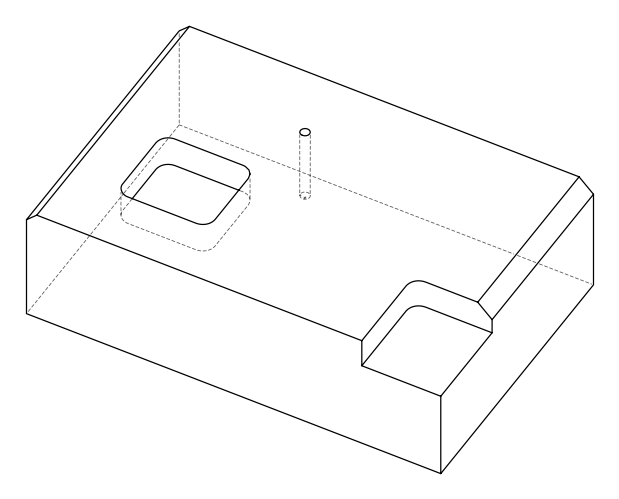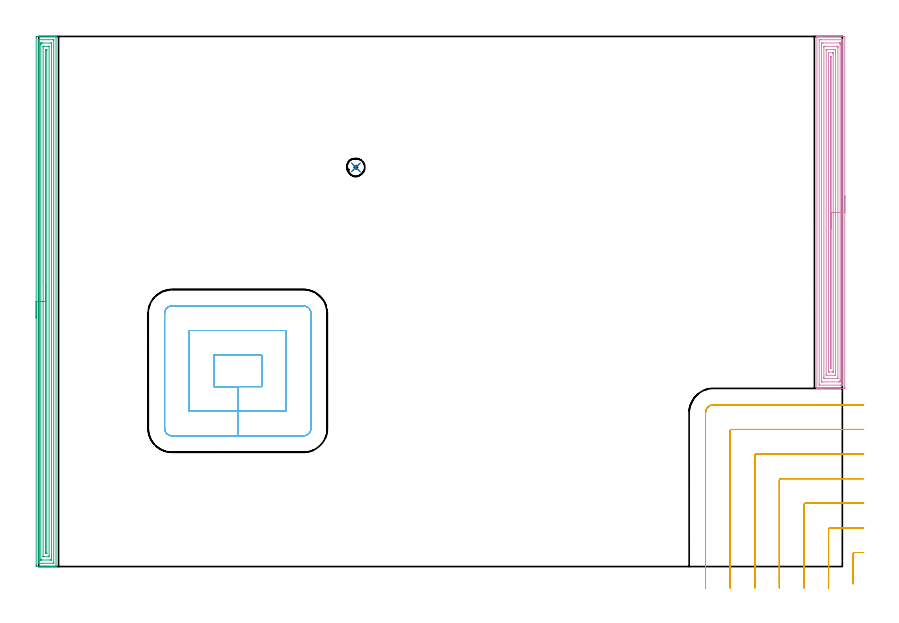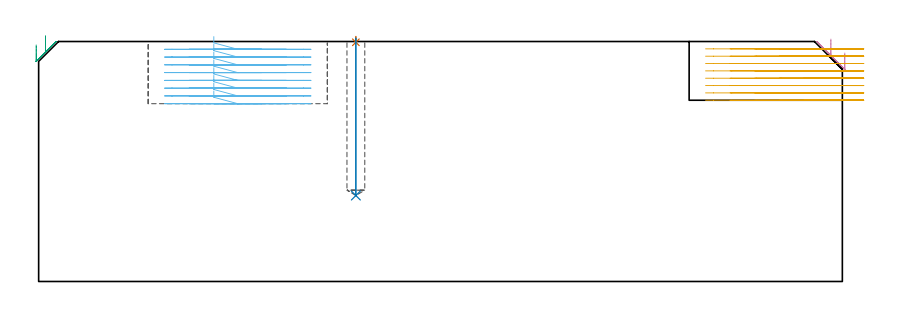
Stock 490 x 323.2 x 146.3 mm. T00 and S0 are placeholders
(PLAN: 6 operations, 3 tool changes, 52.1 min)
(1 SPOT_DRILL | STEP1POCKET | NXT0321_9005460120000 | 0.03 min | 1 mm3)
(2 DRILL_BLIND_HOLE_INTO_CENTER | STEP1POCKET | UGT0301_504 | 0.39 min | 8510 mm3)
(3 AREA_MILL | FG_CHAMFER_SURFACE | UGT0205_001 | 13.13 min | 23658 mm3)
(4 AREA_MILL_1 | FG_CHAMFER_SURFACE_1 | UGT0205_001 | 12.19 min | 32099 mm3)
(5 MILL_CORNER_NOTCH_RECTANGULAR | CORNER_NOTCH_RECTANGULAR | UGT0201_094 | Follow Part, ap 5, ae 75% | 14.6 min | 360382 mm3)
(6 MILL_RECTANGULAR_POCKET | POCKET_RECTANGULAR_STRAIGHT | UGT0201_094 | Follow Part, ap 5, ae 75% | 11.77 min | 403813 mm3)
(TOOL NXT0321_9005460120000 | NC Spot Drill, 142deg, 12mm, Carbide, Uncoated | D12 PA142 FL30 Z2)
(TOOL UGT0301_504 | Carbide Drill 10.9 mm | D10.9 PA118 FL94 Z2)
(TOOL UGT0205_001 | Chamfer Mill 20 x 3 x 45 deg. | D20 FL50 Z2)
(TOOL UGT0201_094 | End mill 20 mm | D20 FL38 Z4)
(OP 1 SPOT_DRILL)
G17 G21 G94 G90
T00 M6
G54
G17 G0 G90 X193.4 Y243.4 S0 M3
G43 Z156.3 H0
G94 G81 G98 Z145.831 F250. R149.3
G80
M5
M2
(OP 2 DRILL_BLIND_HOLE_INTO_CENTER)
G17 G21 G94 G90
T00 M6
G54
G17 G0 G90 X193.4 Y243.4 S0 M3
G43 Z156.3 H0
G94 G81 G98 Z52.4 F250. R148.3
G80
M5
M2
(OP 3 AREA_MILL)
G17 G21 G94 G90
T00 M6
G54
G17 G0 G90 X-1.5 Y151.6 S1061 M3
G43 Z156.3 H0
Z144.2
G94 G1 Y151.638 Z143.328 F250.
Y151.752 Z142.464
Y151.941 Z141.612
Y152.203 Z140.78
Y152.537 Z139.974
Y152.94 Z139.2
Y153.409 Z138.464
Y153.94 Z137.772
Y154.529 Z137.129
Y155.172 Z136.54
Y155.864 Z136.008
Y156.6 Z135.54
Y157.374 Z135.137
Y158.18 Z134.803
Y159.012 Z134.541
Y159.864 Z134.352
Y160.728 Z134.238
Y161.6 Z134.2
Y322.569
X-1.498 Y322.937 Z134.201
X-1.493 Y323.19 Z134.205
X-1.138 Y323.196 Z134.56
X-0.521 Y323.2 Z135.177
X7.613 Z143.307
X9.003 Z144.699
X9.363 Z145.058
X10.082 Z145.782
X10.302 Z146.002
X10.452 Y323.198 Z146.145
X10.597 Y323.19 Z146.288
X10.6 Y323.016 Z146.3
Y0.184
X10.597 Y0.01 Z146.289
X10.452 Y0.002 Z146.145
X10.302 Y0. Z146.002
X10.082 Z145.782
X9.363 Z145.058
X8.128 Z143.825
X6.738 Z142.433
X-1.138 Y0.001 Z134.56
X-1.493 Y0.01 Z134.205
X-1.498 Y0.263 Z134.201
X-1.5 Y0.631 Z134.2
Y1.001
Y161.6
X-0.086 Z135.614
Y320.599
X-0.085 Y320.781 Z135.615
X-0.081 Y321.137 Z135.619
X-0.079 Y321.179 Z135.621
X-0.075 Y321.19 Z135.625
X-0.044 Y321.193 Z135.656
X0.065 Y321.197 Z135.765
X0.202 Y321.2 Z135.902
X8.953 Z144.653
X9.128 Y321.197 Z144.828
X9.163 Y321.194 Z144.863
X9.176 Y321.191 Z144.876
X9.179 Y321.18 Z144.879
X9.182 Y321.139 Z144.882
X9.185 Y320.962 Z144.885
X9.186 Y2.601 Z144.886
X9.185 Y2.42 Z144.885
X9.181 Y2.063 Z144.881
X9.179 Y2.022 Z144.879
X9.175 Y2.01 Z144.875
X9.144 Y2.007 Z144.844
X9.035 Y2.003 Z144.735
X8.898 Y2. Z144.598
X0.147 Z135.847
X-0.028 Y2.003 Z135.672
X-0.063 Y2.006 Z135.637
X-0.076 Y2.009 Z135.624
X-0.079 Y2.02 Z135.621
X-0.082 Y2.061 Z135.618
X-0.085 Y2.238 Z135.615
X-0.086 Y161.6 Z135.614
X1.328 Z137.028
X1.329 Y318.26 Z137.029
X1.332 Y318.992 Z137.032
X1.335 Y319.148 Z137.035
X1.34 Y319.19 Z137.04
X1.386 Y319.194 Z137.086
X1.487 Y319.197 Z137.187
X2.159 Y319.2 Z137.859
X7.613 Y319.199 Z143.313
X7.681 Y319.198 Z143.381
X7.734 Y319.194 Z143.434
X7.764 Y319.19 Z143.464
X7.766 Y319.153 Z143.466
X7.77 Y318.992 Z143.47
X7.771 Y318.83 Z143.471
Y4.94
X7.768 Y4.208 Z143.468
X7.765 Y4.052 Z143.465
X7.759 Y4.01 Z143.459
X7.714 Y4.006 Z143.414
X7.613 Y4.003 Z143.313
X6.941 Y4. Z142.641
X1.487 Y4.001 Z137.187
X1.419 Y4.002 Z137.119
X1.366 Y4.006 Z137.066
X1.336 Y4.01 Z137.036
X1.334 Y4.047 Z137.034
X1.33 Y4.208 Z137.03
X1.329 Y4.37 Z137.029
X1.328 Y161.6 Z137.028
X2.743 Z138.443
Y316.815
X2.744 Y316.983 Z138.444
X2.749 Y317.117 Z138.449
X2.754 Y317.19 Z138.454
X2.802 Y317.193 Z138.502
X3.237 Y317.2 Z138.937
X5.863 Z141.563
X6.297 Y317.193 Z141.997
X6.346 Y317.19 Z142.046
X6.351 Y317.157 Z142.051
X6.356 Y317.102 Z142.056
X6.357 Y317.049 Z142.057
Y6.386
X6.356 Y6.217 Z142.056
X6.351 Y6.083 Z142.051
X6.346 Y6.01 Z142.046
X6.298 Y6.007 Z141.998
X5.863 Y6. Z141.563
X3.237 Z138.937
X2.803 Y6.007 Z138.503
X2.754 Y6.01 Z138.454
X2.749 Y6.043 Z138.449
X2.744 Y6.098 Z138.444
X2.743 Y6.151 Z138.443
Y161.6
X4.157 Z139.857
Y314.922
X4.159 Y315.123 Z139.859
X4.161 Y315.172 Z139.861
X4.164 Y315.19 Z139.864
X4.171 Y315.192 Z139.871
X4.218 Y315.197 Z139.918
X4.323 Y315.199 Z140.023
X4.844 Y315.196 Z140.544
X4.9 Y315.194 Z140.6
X4.935 Y315.19 Z140.635
X4.936 Y315.152 Z140.636
X4.94 Y314.957 Z140.64
X4.943 Y314.566 Z140.643
Y314.521
Y8.648
X4.941 Y8.24 Z140.641
X4.938 Y8.036 Z140.638
X4.937 Y8.017 Z140.637
X4.919 Y8.01 Z140.619
X4.86 Y8.005 Z140.56
X4.776 Y8.001 Z140.476
X4.256 Y8.004 Z139.956
X4.2 Y8.006 Z139.9
X4.165 Y8.01 Z139.865
X4.164 Y8.048 Z139.864
X4.16 Y8.243 Z139.86
X4.157 Y8.634 Z139.857
Y8.679
Y161.6
Y162.472 Z139.895
Y163.337 Z140.009
Y164.188 Z140.198
Y165.02 Z140.46
Y165.826 Z140.794
Y166.6 Z141.197
Y167.336 Z141.665
Y168.028 Z142.196
Y168.671 Z142.786
Y169.26 Z143.429
Y169.792 Z144.121
Y170.26 Z144.857
Y170.663 Z145.631
Y170.997 Z146.437
Y171.259 Z147.269
Y171.448 Z148.12
Y171.562 Z148.985
Y171.6 Z149.857
G0 Z156.3
M5
M2
(OP 4 AREA_MILL_1)
G17 G21 G94 G90
T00 M6
G54
G17 G0 G90 X491.5 Y225.9 S1061 M3
G43 Z156.3 H0
Z139.3
G94 G1 Y225.862 Z138.428 F250.
Y225.748 Z137.563
Y225.559 Z136.712
Y225.297 Z135.88
Y224.963 Z135.074
Y224.56 Z134.3
Y224.091 Z133.564
Y223.56 Z132.872
Y222.971 Z132.229
Y222.328 Z131.64
Y221.636 Z131.108
Y220.9 Z130.64
Y220.126 Z130.237
Y219.32 Z129.903
Y218.488 Z129.641
Y217.636 Z129.452
Y216.772 Z129.338
Y215.9 Z129.3
Y109.21
X491.497 Y108.84 Z129.302
X491.492 Y108.61 Z129.306
X491.259 Y108.6 Z129.539
X478.287 Z142.508
X477.681 Z143.113
X477.12 Z143.677
X476.795 Z144.001
X476.234 Z144.562
X475.908 Z144.887
X474.883 Z145.916
X474.528 Y108.607 Z146.263
X474.503 Y108.61 Z146.288
X474.5 Y108.764 Z146.3
Y323.036
X474.503 Y323.191 Z146.288
X474.529 Y323.2 Z146.262
X474.883 Z145.916
X475.257 Z145.542
X475.908 Z144.887
X477.12 Z143.677
X477.681 Z143.113
X486.989 Z133.808
X490.978 Z129.819
X491.261 Y323.198 Z129.537
X491.492 Y323.19 Z129.306
X491.499 Y322.958 Z129.299
X491.5 Y215.9 Z129.3
X490.086 Z130.714
Y111.002
X490.084 Y110.774 Z130.716
X490.082 Y110.664 Z130.718
X490.079 Y110.617 Z130.721
X489.991 Y110.61 Z130.809
X489.597 Y110.602 Z131.203
X489.205 Y110.6 Z131.595
X488.712 Z132.088
X476.301 Y110.601 Z144.499
X476.052 Y110.606 Z144.748
X475.95 Y110.61 Z144.85
X475.921 Y110.619 Z144.879
X475.919 Y110.666 Z144.881
X475.916 Y110.773 Z144.884
X475.914 Y110.99 Z144.886
Y320.798
X475.916 Y321.026 Z144.884
X475.918 Y321.136 Z144.882
X475.921 Y321.183 Z144.879
X476.009 Y321.19 Z144.791
X476.403 Y321.198 Z144.397
X476.795 Y321.2 Z144.005
X477.288 Z143.512
X489.699 Y321.199 Z131.101
X489.948 Y321.194 Z130.852
X490.05 Y321.19 Z130.75
X490.079 Y321.181 Z130.721
X490.082 Y321.134 Z130.718
X490.084 Y321.027 Z130.716
X490.086 Y320.81 Z130.714
Y215.9
X488.672 Z132.128
X488.671 Y113.674 Z132.129
X488.67 Y113.32 Z132.13
X488.667 Y112.782 Z132.133
X488.665 Y112.614 Z132.135
X488.495 Y112.604 Z132.305
X488.319 Y112.602 Z132.481
X487.613 Y112.6 Z133.187
X477.681 Y112.601 Z143.119
X477.501 Y112.603 Z143.299
X477.381 Y112.607 Z143.419
X477.341 Y112.61 Z143.459
X477.335 Y112.624 Z143.465
X477.333 Y112.664 Z143.467
X477.33 Y112.782 Z143.47
X477.329 Y113.137 Z143.471
X477.328 Y113.674 Z143.472
X477.329 Y318.126 Z143.471
X477.33 Y318.48 Z143.47
X477.334 Y319.018 Z143.466
X477.335 Y319.186 Z143.465
X477.505 Y319.196 Z143.295
X477.681 Y319.198 Z143.119
X478.388 Y319.2 Z142.412
X488.319 Y319.199 Z132.481
X488.499 Y319.197 Z132.301
X488.619 Y319.193 Z132.181
X488.659 Y319.19 Z132.141
X488.665 Y319.176 Z132.135
X488.667 Y319.136 Z132.133
X488.67 Y319.018 Z132.13
X488.671 Y318.664 Z132.129
X488.672 Y318.126 Z132.128
Y215.9
X487.257 Z133.543
Y115.46
X487.255 Y114.746 Z133.545
X487.252 Y114.642 Z133.548
X487.251 Y114.618 Z133.549
X487.238 Y114.61 Z133.562
X487.186 Y114.607 Z133.614
X486.973 Y114.603 Z133.827
X486.546 Y114.6 Z134.254
X479.421 Z141.379
X479.017 Y114.602 Z141.783
X478.815 Y114.605 Z141.985
X478.765 Y114.609 Z142.035
X478.749 Y114.613 Z142.051
X478.748 Y114.628 Z142.052
X478.745 Y114.695 Z142.055
X478.743 Y115.284 Z142.057
Y115.46
Y316.34
X478.745 Y317.054 Z142.055
X478.748 Y317.158 Z142.052
X478.749 Y317.182 Z142.051
X478.762 Y317.19 Z142.038
X478.814 Y317.193 Z141.986
X479.027 Y317.197 Z141.773
X479.454 Y317.2 Z141.346
X486.579 Z134.221
X486.983 Y317.198 Z133.817
X487.185 Y317.195 Z133.615
X487.235 Y317.191 Z133.565
X487.251 Y317.187 Z133.549
X487.252 Y317.172 Z133.548
X487.255 Y317.105 Z133.545
X487.257 Y316.517 Z133.543
Y316.34
Y215.9
X485.843 Z134.957
Y116.875
X485.841 Y116.752 Z134.959
X485.837 Y116.654 Z134.963
X485.833 Y116.609 Z134.967
X485.819 Y116.607 Z134.981
X485.659 Y116.603 Z135.141
X485.414 Y116.6 Z135.386
X480.341 Y116.601 Z140.459
X480.249 Y116.602 Z140.551
X480.193 Y116.606 Z140.607
X480.168 Y116.609 Z140.632
X480.164 Y116.691 Z140.636
X480.159 Y117.06 Z140.641
X480.157 Y117.246 Z140.643
Y314.925
X480.159 Y315.048 Z140.641
X480.163 Y315.146 Z140.637
X480.167 Y315.191 Z140.633
X480.181 Y315.193 Z140.619
X480.341 Y315.197 Z140.459
X480.586 Y315.2 Z140.214
X485.659 Y315.199 Z135.141
X485.751 Y315.198 Z135.049
X485.807 Y315.194 Z134.993
X485.832 Y315.191 Z134.968
X485.836 Y315.109 Z134.964
X485.841 Y314.739 Z134.959
X485.843 Y314.554 Z134.957
Y215.9
X484.429 Z136.371
Y119.031
X484.427 Y118.758 Z136.373
X484.424 Y118.623 Z136.376
X484.423 Y118.613 Z136.377
X484.412 Y118.609 Z136.388
X484.376 Y118.604 Z136.424
X484.314 Y118.601 Z136.486
X482.114 Z138.686
X481.651 Y118.604 Z139.149
X481.587 Y118.61 Z139.213
X481.578 Y118.678 Z139.222
X481.575 Y119.031 Z139.225
X481.572 Y119.577 Z139.228
X481.571 Y312.769 Z139.229
X481.573 Y313.042 Z139.227
X481.576 Y313.177 Z139.224
X481.577 Y313.187 Z139.223
X481.588 Y313.191 Z139.212
X481.624 Y313.196 Z139.176
X481.686 Y313.199 Z139.114
X483.887 Z136.913
X484.349 Y313.196 Z136.451
X484.413 Y313.19 Z136.387
X484.422 Y313.122 Z136.378
X484.425 Y312.769 Z136.375
X484.428 Y312.223 Z136.372
X484.429 Y215.9 Z136.371
X483.015 Z137.785
X483.014 Y120.803 Z137.786
X483. Y120.697 Z137.8
X482.986 Y120.817 Z137.814
Y310.997
X483. Y311.103 Z137.8
X483.014 Y310.983 Z137.786
X483.015 Y310.969 Z137.785
Y215.9
Y215.028 Z137.823
Y214.163 Z137.937
Y213.312 Z138.126
Y212.48 Z138.388
Y211.674 Z138.722
Y210.9 Z139.125
Y210.164 Z139.594
Y209.472 Z140.125
Y208.829 Z140.714
Y208.24 Z141.357
Y207.708 Z142.049
Y207.24 Z142.785
Y206.837 Z143.559
Y206.503 Z144.365
Y206.241 Z145.197
Y206.052 Z146.049
Y205.938 Z146.914
Y205.9 Z147.785
G0 Z156.3
M5
M2
(OP 5 MILL_CORNER_NOTCH_RECTANGULAR)
G17 G21 G94 G90
T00 M6
G54
G17 G0 G90 X503. Y8.6 S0 M3
G43 Z156.3 H0
Z141.825
G94 G1 X500. F250.
X497.593 F500.
G3 X496.6 Y7.607 R1.
G1 Y-7.513
Y-10.513 F250.
G0 Z156.3
X503. Y23.6
Z141.825
G1 X500.
X482.593 F500.
G3 X481.6 Y22.607 R1.
G1 Y-10.
Y-13. F250.
G0 Z156.3
X503. Y38.6
Z141.825
G1 X500.
X467.594 F500.
G3 X466.6 Y37.606 R1.
G1 Y-10.
Y-13. F250.
G0 Z156.3
X503. Y53.6
Z141.825
G1 X500.
X452.594 F500.
G3 X451.6 Y52.606 R1.
G1 Y-10.
Y-13. F250.
G0 Z156.3
X503. Y68.6
Z141.825
G1 X500.
X437.594 F500.
G3 X436.6 Y67.606 R1.
G1 Y-10.
Y-13. F250.
G0 Z156.3
X503. Y83.6
Z141.825
G1 X500.
X422.595 F500.
G3 X421.6 Y82.605 R1.
G1 Y-10.
Y-13. F250.
G0 Z156.3
X503. Y98.6
Z141.825
G1 X500.
X411.4 F500.
G3 X406.6 Y93.8 R4.8
G1 Y-10.
Y-13. F250.
G0 Z156.3
X503. Y8.6
Z137.35
G1 X500.
X497.593 F500.
G3 X496.6 Y7.607 R1.
G1 Y-7.513
Y-10.513 F250.
G0 Z156.3
X503. Y23.6
Z137.35
G1 X500.
X482.593 F500.
G3 X481.6 Y22.607 R1.
G1 Y-10.
Y-13. F250.
G0 Z156.3
X503. Y38.6
Z137.35
G1 X500.
X467.594 F500.
G3 X466.6 Y37.606 R1.
G1 Y-10.
Y-13. F250.
G0 Z156.3
X503. Y53.6
Z137.35
G1 X500.
X452.594 F500.
G3 X451.6 Y52.606 R1.
G1 Y-10.
Y-13. F250.
G0 Z156.3
X503. Y68.6
Z137.35
G1 X500.
X437.595 F500.
G3 X436.6 Y67.606 R1.
G1 Y-10.
Y-13. F250.
G0 Z156.3
X503. Y83.6
Z137.35
G1 X500.
X422.595 F500.
G3 X421.6 Y82.605 R1.
G1 Y-10.
Y-13. F250.
G0 Z156.3
X503. Y98.6
Z137.35
G1 X500.
X411.4 F500.
G3 X406.6 Y93.8 R4.8
G1 Y-10.
Y-13. F250.
G0 Z156.3
X503. Y8.6
Z132.875
G1 X500.
X497.593 F500.
G3 X496.6 Y7.607 R1.
G1 Y-7.513
Y-10.513 F250.
G0 Z156.3
X503. Y23.6
Z132.875
G1 X500.
X482.593 F500.
G3 X481.6 Y22.607 R1.
G1 Y-10.
Y-13. F250.
G0 Z156.3
X503. Y38.6
Z132.875
G1 X500.
X467.594 F500.
G3 X466.6 Y37.606 R1.
G1 Y-10.
Y-13. F250.
G0 Z156.3
X503. Y53.6
Z132.875
G1 X500.
X452.594 F500.
G3 X451.6 Y52.606 R1.
G1 Y-10.
Y-13. F250.
G0 Z156.3
X503. Y68.6
Z132.875
G1 X500.
X437.595 F500.
G3 X436.6 Y67.606 R1.
G1 Y-10.
Y-13. F250.
G0 Z156.3
X503. Y83.6
Z132.875
G1 X500.
X422.595 F500.
G3 X421.6 Y82.605 R1.
G1 Y-10.
Y-13. F250.
G0 Z156.3
X503. Y98.6
Z132.875
G1 X500.
X411.4 F500.
G3 X406.6 Y93.8 R4.8
G1 Y-10.
Y-13. F250.
G0 Z156.3
X503. Y8.6
Z128.4
G1 X500.
X497.593 F500.
G3 X496.6 Y7.607 R1.
G1 Y-7.513
Y-10.513 F250.
G0 Z156.3
X503. Y23.6
Z128.4
G1 X500.
X482.593 F500.
G3 X481.6 Y22.607 R1.
G1 Y-10.
Y-13. F250.
G0 Z156.3
X503. Y38.6
Z128.4
G1 X500.
X467.594 F500.
G3 X466.6 Y37.606 R1.
G1 Y-10.
Y-13. F250.
G0 Z156.3
X503. Y53.6
Z128.4
G1 X500.
X452.594 F500.
G3 X451.6 Y52.606 R1.
G1 Y-10.
Y-13. F250.
G0 Z156.3
X503. Y68.6
Z128.4
G1 X500.
X437.595 F500.
G3 X436.6 Y67.606 R1.
G1 Y-10.
Y-13. F250.
G0 Z156.3
X503. Y83.6
Z128.4
G1 X500.
X422.595 F500.
G3 X421.6 Y82.605 R1.
G1 Y-10.
Y-13. F250.
G0 Z156.3
X503. Y98.6
Z128.4
G1 X500.
X411.4 F500.
G3 X406.6 Y93.8 R4.8
G1 Y-10.
Y-13. F250.
G0 Z156.3
X503. Y8.6
Z123.925
G1 X500.
X497.593 F500.
G3 X496.6 Y7.607 R1.
G1 Y-7.513
Y-10.513 F250.
G0 Z156.3
X503. Y23.6
Z123.925
G1 X500.
X482.593 F500.
G3 X481.6 Y22.607 R1.
G1 Y-10.
Y-13. F250.
G0 Z156.3
X503. Y38.6
Z123.925
G1 X500.
X467.594 F500.
G3 X466.6 Y37.606 R1.
G1 Y-10.
Y-13. F250.
G0 Z156.3
X503. Y53.6
Z123.925
G1 X500.
X452.594 F500.
G3 X451.6 Y52.606 R1.
G1 Y-10.
Y-13. F250.
G0 Z156.3
X503. Y68.6
Z123.925
G1 X500.
X437.595 F500.
G3 X436.6 Y67.606 R1.
G1 Y-10.
Y-13. F250.
G0 Z156.3
X503. Y83.6
Z123.925
G1 X500.
X422.595 F500.
G3 X421.6 Y82.605 R1.
G1 Y-10.
Y-13. F250.
G0 Z156.3
X503. Y98.6
Z123.925
G1 X500.
X411.4 F500.
G3 X406.6 Y93.8 R4.8
G1 Y-10.
Y-13. F250.
G0 Z156.3
X503. Y8.6
Z119.45
G1 X500.
X497.593 F500.
G3 X496.6 Y7.607 R1.
G1 Y-7.513
Y-10.513 F250.
G0 Z156.3
X503. Y23.6
Z119.45
G1 X500.
X482.593 F500.
G3 X481.6 Y22.607 R1.
G1 Y-10.
Y-13. F250.
G0 Z156.3
X503. Y38.6
Z119.45
G1 X500.
X467.594 F500.
G3 X466.6 Y37.606 R1.
G1 Y-10.
Y-13. F250.
G0 Z156.3
X503. Y53.6
Z119.45
G1 X500.
X452.594 F500.
G3 X451.6 Y52.606 R1.
G1 Y-10.
Y-13. F250.
G0 Z156.3
X503. Y68.6
Z119.45
G1 X500.
X437.595 F500.
G3 X436.6 Y67.606 R1.
G1 Y-10.
Y-13. F250.
G0 Z156.3
X503. Y83.6
Z119.45
G1 X500.
X422.595 F500.
G3 X421.6 Y82.605 R1.
G1 Y-10.
Y-13. F250.
G0 Z156.3
X503. Y98.6
Z119.45
G1 X500.
X411.4 F500.
G3 X406.6 Y93.8 R4.8
G1 Y-10.
Y-13. F250.
G0 Z156.3
X503. Y8.6
Z114.975
G1 X500.
X497.593 F500.
G3 X496.6 Y7.607 R1.
G1 Y-7.513
Y-10.513 F250.
G0 Z156.3
X503. Y23.6
Z114.975
G1 X500.
X482.593 F500.
G3 X481.6 Y22.607 R1.
G1 Y-10.
Y-13. F250.
G0 Z156.3
X503. Y38.6
Z114.975
G1 X500.
X467.594 F500.
G3 X466.6 Y37.606 R1.
G1 Y-10.
Y-13. F250.
G0 Z156.3
X503. Y53.6
Z114.975
G1 X500.
X452.594 F500.
G3 X451.6 Y52.606 R1.
G1 Y-10.
Y-13. F250.
G0 Z156.3
X503. Y68.6
Z114.975
G1 X500.
X437.595 F500.
G3 X436.6 Y67.606 R1.
G1 Y-10.
Y-13. F250.
G0 Z156.3
X503. Y83.6
Z114.975
G1 X500.
X422.595 F500.
G3 X421.6 Y82.605 R1.
G1 Y-10.
Y-13. F250.
G0 Z156.3
X503. Y98.6
Z114.975
G1 X500.
X411.4 F500.
G3 X406.6 Y93.8 R4.8
G1 Y-10.
Y-13. F250.
G0 Z156.3
X503. Y8.6
Z110.5
G1 X500.
X497.593 F500.
G3 X496.6 Y7.607 R1.
G1 Y-7.513
Y-10.513 F250.
G0 Z156.3
X503. Y23.6
Z110.5
G1 X500.
X482.593 F500.
G3 X481.6 Y22.607 R1.
G1 Y-10.
Y-13. F250.
G0 Z156.3
X503. Y38.6
Z110.5
G1 X500.
X467.594 F500.
G3 X466.6 Y37.606 R1.
G1 Y-10.
Y-13. F250.
G0 Z156.3
X503. Y53.6
Z110.5
G1 X500.
X452.594 F500.
G3 X451.6 Y52.606 R1.
G1 Y-10.
Y-13. F250.
G0 Z156.3
X503. Y68.6
Z110.5
G1 X500.
X437.595 F500.
G3 X436.6 Y67.606 R1.
G1 Y-10.
Y-13. F250.
G0 Z156.3
X503. Y83.6
Z110.5
G1 X500.
X422.595 F500.
G3 X421.6 Y82.605 R1.
G1 Y-10.
Y-13. F250.
G0 Z156.3
X503. Y98.6
Z110.5
G1 X500.
X411.4 F500.
G3 X406.6 Y93.8 R4.8
G1 Y-10.
Y-13. F250.
G0 Z156.3
M5
M2
(OP 6 MILL_RECTANGULAR_POCKET)
G17 G21 G94 G90
T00 M6
G54
G17 G0 G90 X106.8 Y123.977 S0 M3
G43 Z156.3 H0
Z149.3
G94 G1 Y109.7 Z145.474 F250.
X121.4 Z141.562
X136. F500.
Y128.9
X106.8
Y109.7
X121.4
Y94.7
X151.
Y143.9
X91.8
Y94.7
X121.4
Y79.7
X161.5
G3 X166. Y84.2 R4.5
G1 Y154.4
G3 X161.5 Y158.9 R4.5
G1 X81.3
G3 X76.8 Y154.4 R4.5
G1 Y84.2
G3 X81.3 Y79.7 R4.5
G1 X121.4
X122.4
G0 X106.8 Y123.977 Z144.562
G1 Y109.7 Z140.737 F250.
X121.4 Z136.825
X136. F500.
Y128.9
X106.8
Y109.7
X121.4
Y94.7
X151.
Y143.9
X91.8
Y94.7
X121.4
Y79.7
X161.5
G3 X166. Y84.2 R4.5
G1 Y154.4
G3 X161.5 Y158.9 R4.5
G1 X81.3
G3 X76.8 Y154.4 R4.5
G1 Y84.2
G3 X81.3 Y79.7 R4.5
G1 X121.4
X122.4
G0 X106.8 Y123.977 Z139.825
G1 Y109.7 Z135.999 F250.
X121.4 Z132.087
X136. F500.
Y128.9
X106.8
Y109.7
X121.4
Y94.7
X151.
Y143.9
X91.8
Y94.7
X121.4
Y79.7
X161.5
G3 X166. Y84.2 R4.5
G1 Y154.4
G3 X161.5 Y158.9 R4.5
G1 X81.3
G3 X76.8 Y154.4 R4.5
G1 Y84.2
G3 X81.3 Y79.7 R4.5
G1 X121.4
X122.4
G0 X106.8 Y123.977 Z135.087
G1 Y109.7 Z131.262 F250.
X121.4 Z127.35
X136. F500.
Y128.9
X106.8
Y109.7
X121.4
Y94.7
X151.
Y143.9
X91.8
Y94.7
X121.4
Y79.7
X161.5
G3 X166. Y84.2 R4.5
G1 Y154.4
G3 X161.5 Y158.9 R4.5
G1 X81.3
G3 X76.8 Y154.4 R4.5
G1 Y84.2
G3 X81.3 Y79.7 R4.5
G1 X121.4
X122.4
G0 X106.8 Y123.977 Z130.35
G1 Y109.7 Z126.525 F250.
X121.4 Z122.612
X136. F500.
Y128.9
X106.8
Y109.7
X121.4
Y94.7
X151.
Y143.9
X91.8
Y94.7
X121.4
Y79.7
X161.5
G3 X166. Y84.2 R4.5
G1 Y154.4
G3 X161.5 Y158.9 R4.5
G1 X81.3
G3 X76.8 Y154.4 R4.5
G1 Y84.2
G3 X81.3 Y79.7 R4.5
G1 X121.4
X122.4
G0 X106.8 Y123.977 Z125.612
G1 Y109.7 Z121.787 F250.
X121.4 Z117.875
X136. F500.
Y128.9
X106.8
Y109.7
X121.4
Y94.7
X151.
Y143.9
X91.8
Y94.7
X121.4
Y79.7
X161.5
G3 X166. Y84.2 R4.5
G1 Y154.4
G3 X161.5 Y158.9 R4.5
G1 X81.3
G3 X76.8 Y154.4 R4.5
G1 Y84.2
G3 X81.3 Y79.7 R4.5
G1 X121.4
X122.4
G0 X106.8 Y123.977 Z120.875
G1 Y109.7 Z117.05 F250.
X121.4 Z113.137
X136. F500.
Y128.9
X106.8
Y109.7
X121.4
Y94.7
X151.
Y143.9
X91.8
Y94.7
X121.4
Y79.7
X161.5
G3 X166. Y84.2 R4.5
G1 Y154.4
G3 X161.5 Y158.9 R4.5
G1 X81.3
G3 X76.8 Y154.4 R4.5
G1 Y84.2
G3 X81.3 Y79.7 R4.5
G1 X121.4
X122.4
G0 X106.8 Y123.977 Z116.137
G1 Y109.7 Z112.312 F250.
X121.4 Z108.4
X136. F500.
Y128.9
X106.8
Y109.7
X121.4
Y94.7
X151.
Y143.9
X91.8
Y94.7
X121.4
Y79.7
X161.5
G3 X166. Y84.2 R4.5
G1 Y154.4
G3 X161.5 Y158.9 R4.5
G1 X81.3
G3 X76.8 Y154.4 R4.5
G1 Y84.2
G3 X81.3 Y79.7 R4.5
G1 X121.4
X122.4
G0 Z156.3
M5
M2
